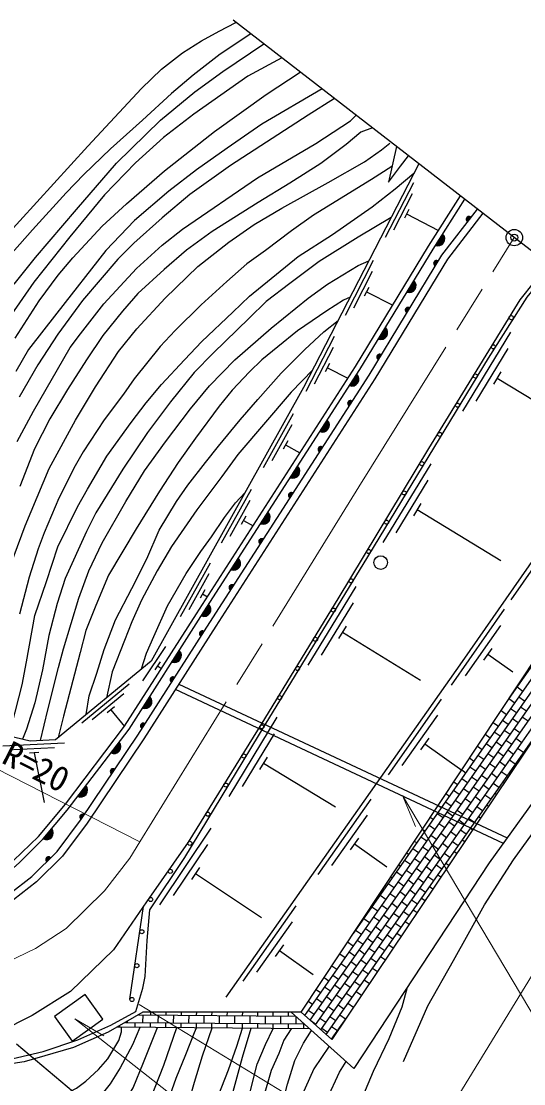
# Model space of a CAD drawing. Units: millimetres at full size, sheet at 1:1000; details may follow other scales. Extents: x 40000 to 680000, y 20000 to 380000.
# Drawn here: x 293999 to 330720, y 243213 to 320808 of the extents above; entities that cross this region are included whole.
import ezdxf
from ezdxf.enums import TextEntityAlignment as Align

# ---------------------------------------------------------------- set-up
doc = ezdxf.new("R2010")
doc.units = ezdxf.units.MM
doc.header["$LTSCALE"] = 1000
doc.header["$PDMODE"] = 32
doc.header["$PDSIZE"] = 500
doc.linetypes.add('CHAIN', pattern=[18.5, 12, -1.5, 3.5, -1.5])
for name, color, linetype, lineweight in [('M-BGD', 7, 'Continuous', 25), ('M-BGD-EXST', 7, 'Continuous', 25), ('M-BMK', 2, 'CHAIN', 13), ('M-BMK-HTXT', 7, 'Continuous', 13), ('M-BMK-OTRS', 5, 'Continuous', 25), ('M-BMK-SRVR', 3, 'Continuous', 25), ('M-STR-HTXT', 7, 'Continuous', 13)]:
    doc.layers.add(name, color=color, linetype=linetype, lineweight=lineweight)
doc.layers.add('M-OTRS', color=6, linetype='Continuous')
doc.styles.add('ＭＳ ゴシック', font='')
doc.styles.get('ＭＳ ゴシック').set_extended_font_data('MS Gothic')

msp = doc.modelspace()

# ---------------------------------------------------------------- hatches: boundary and pattern name
at = {"layer": 'M-BGD'}
for points in [[(326618, 306167), (326864, 306485, 0.4608), (326555, 306469, 0.4608)], [(324791, 305269), (324256, 304435, 0.82183)], [(324466, 303287), (324257, 302943, -0.4608), (324161, 303237, -0.4608)], [(322174, 301020), (322688, 301867, -0.82183)], [(322390, 299868), (322182, 299524, -0.4608), (322085, 299818, -0.4608)], [(320612, 298447), (320098, 297600, 0.82183)], [(320314, 296448), (320106, 296105, -0.4608), (320009, 296399, -0.4608)], [(317991, 294201), (318527, 295034, -0.82183)], [(318188, 293061), (317971, 292723, -0.4608), (317882, 293019, -0.4608)], [(315826, 290837), (316363, 291670, -0.82183)], [(316023, 289697), (315806, 289359, -0.4608), (315717, 289655, -0.4608)], [(313662, 287474), (314198, 288307, -0.82183)], [(313641, 285996), (313859, 286333, 0.4608), (313552, 286292, 0.4608)], [(311497, 284110), (312033, 284943, -0.82183)], [(311477, 282632), (311694, 282970, 0.4608), (311388, 282928, 0.4608)], [(309332, 280746), (309869, 281579, -0.82183)], [(309312, 279268), (309529, 279606, 0.4608), (309223, 279564, 0.4608)], [(307168, 277383), (307704, 278216, -0.82183)], [(307366, 276241), (307150, 275903, -0.4608), (307060, 276199, -0.4608)], [(305012, 274013), (305546, 274848, -0.82183)], [(305211, 272872), (304994, 272533, -0.4608), (304905, 272829, -0.4608)], [(303390, 271478), (302857, 270644, 0.82183)], [(303055, 269502), (302839, 269164, -0.4608), (302749, 269460, -0.4608)], [(300551, 267379), (301153, 268166, -0.82183)], [(300619, 265837), (300843, 266170, 0.4608), (300536, 266134, 0.4608)], [(298722, 264990), (298120, 264203, 0.82183)], [(298386, 262518), (298628, 262839, 0.4608), (298319, 262819, 0.4608)], [(296231, 261861), (295595, 261102, 0.82183)], [(295866, 259422), (296152, 259705, 0.4608), (295844, 259731, 0.4608)]]:
    msp.add_hatch(color=256, dxfattribs=at).paths.add_polyline_path(points)

# ---------------------------------------------------------------- linework, layer by layer
for p, q in [((322653, 309017), (320593, 305016)), ((322576, 308212), (321203, 305545)), ((322316, 307053), (321996, 306430)), ((322156, 306741), (324498, 305536)), ((319724, 303329), (317663, 299328)), ((319647, 302524), (318273, 299857)), ((319387, 301365), (319067, 300742)), ((319227, 301053), (321143, 300067)), ((329761, 298098), (326252, 292331)), ((316866, 297780), (314806, 293779)), ((316790, 296976), (315416, 294309)), ((329561, 296903), (327221, 293058)), ((316530, 295816), (316209, 295194)), ((316369, 295505), (317872, 294731)), ((329048, 295195), (328503, 294298)), ((328775, 294747), (333707, 291746)), ((313879, 292128), (311687, 288198)), ((313775, 291327), (312314, 288707)), ((313477, 290177), (313136, 289565)), ((313307, 289871), (314365, 289281)), ((323919, 288497), (320410, 282731)), ((323718, 287302), (321379, 283458)), ((310801, 286610), (308608, 282680)), ((310697, 285809), (309236, 283189)), ((323206, 285594), (322660, 284697)), ((322933, 285146), (329046, 281426)), ((310399, 284659), (310058, 284047)), ((310229, 284353), (310939, 283957)), ((333639, 284094), (329774, 278560)), ((323461, 261593), (338683, 283333)), ((329662, 271356), (338095, 283400)), ((323752, 261103), (338916, 282758)), ((324044, 260613), (339503, 282691)), ((324335, 260122), (339736, 282116)), ((324627, 259632), (340324, 282049)), ((307807, 281242), (305614, 277313)), ((307703, 280441), (306242, 277821)), ((318459, 279533), (314935, 273776)), ((307405, 279291), (307064, 278680)), ((307234, 278985), (307606, 278778)), ((318256, 278339), (315906, 274501)), ((329284, 277861), (325420, 272327)), ((317739, 276633), (317191, 275737)), ((329009, 276681), (326433, 272992)), ((317465, 276185), (323181, 272686)), ((304543, 275136), (302869, 272647)), ((328390, 275009), (327789, 274148)), ((304150, 274014), (303760, 273433)), ((328090, 274579), (329934, 273291)), ((303955, 273724), (304244, 273530)), ((301896, 272405), (298419, 269548)), ((305513, 272396), (329516, 261161)), ((330529, 272594), (330498, 272616)), ((301507, 271697), (299189, 269793)), ((329232, 260767), (305260, 272001)), ((329933, 271742), (329923, 271749)), ((330657, 271870), (330231, 272168)), ((324690, 271303), (320805, 265783)), ((330060, 271018), (329635, 271316)), ((330785, 271146), (330359, 271444)), ((300809, 270735), (300268, 270291)), ((300539, 270513), (301535, 269300)), ((324411, 270124), (321821, 266444)), ((324918, 259142), (332957, 270622)), ((329464, 270166), (329060, 270449)), ((330188, 270294), (329762, 270592)), ((330912, 270422), (330486, 270720)), ((312669, 269973), (309174, 264198)), ((328867, 269314), (328485, 269582)), ((329592, 269442), (329166, 269740)), ((330316, 269570), (329890, 269868)), ((331040, 269697), (330614, 269996)), ((312472, 268778), (310142, 264928)), ((328271, 268462), (327910, 268715)), ((328995, 268590), (328569, 268888)), ((329719, 268718), (329293, 269016)), ((330444, 268846), (330018, 269144)), ((297157, 268091), (292664, 267855)), ((296424, 267752), (293428, 267595)), ((323786, 268455), (323181, 267596)), ((323484, 268025), (326190, 266121)), ((327674, 267611), (327335, 267848)), ((328399, 267738), (327973, 268037)), ((329123, 267866), (328697, 268164)), ((329847, 267994), (329421, 268292)), ((330571, 268121), (330145, 268420)), ((295291, 267392), (294592, 267355)), ((294942, 267374), (295679, 263752)), ((311964, 267069), (311420, 266171)), ((327078, 266759), (326760, 266981)), ((327802, 266886), (327376, 267185)), ((328526, 267014), (328100, 267312)), ((329250, 267142), (328825, 267440)), ((329975, 267269), (329549, 267568)), ((330699, 267397), (330273, 267695)), ((330470, 266922), (330401, 266971)), ((311692, 266620), (316968, 263427)), ((327206, 266034), (326780, 266333)), ((327930, 266162), (327504, 266460)), ((328654, 266290), (328228, 266588)), ((329378, 266418), (328952, 266716)), ((330102, 266545), (329676, 266843)), ((326609, 265182), (326183, 265481)), ((326481, 265907), (326185, 266114)), ((327333, 265310), (326907, 265608)), ((328057, 265438), (327631, 265736)), ((328782, 265566), (328356, 265864)), ((329506, 265693), (329080, 265992)), ((329890, 266059), (329804, 266119)), ((326012, 264331), (325587, 264629)), ((325885, 265055), (325610, 265247)), ((326737, 264458), (326311, 264757)), ((327461, 264586), (327035, 264884)), ((328185, 264714), (327759, 265012)), ((328909, 264841), (328483, 265140)), ((329310, 265196), (329208, 265267)), ((319552, 264004), (315667, 258484)), ((325288, 264203), (325035, 264380)), ((326140, 263606), (325714, 263905)), ((326864, 263734), (326438, 264032)), ((327589, 263862), (327163, 264160)), ((328313, 263989), (327887, 264288)), ((328730, 264332), (328611, 264415)), ((324692, 263351), (324460, 263513)), ((325416, 263479), (324990, 263777)), ((325544, 262754), (325118, 263053)), ((326268, 262882), (325842, 263180)), ((326992, 263010), (326566, 263308)), ((327716, 263138), (327290, 263436)), ((328150, 263469), (328015, 263563)), ((319273, 262825), (316682, 259145)), ((324095, 262499), (323885, 262646)), ((324819, 262627), (324393, 262925)), ((325671, 262030), (325245, 262328)), ((326396, 262158), (325970, 262456)), ((327120, 262286), (326694, 262584)), ((327569, 262606), (327418, 262712)), ((307857, 261879), (304102, 256270)), ((318272, 254182), (323461, 261593)), ((323379, 261731), (323310, 261779)), ((323499, 261647), (323379, 261731)), ((324223, 261775), (323797, 262073)), ((324947, 261903), (324521, 262201)), ((325799, 261306), (325373, 261604)), ((326523, 261434), (326097, 261732)), ((326989, 261742), (326822, 261860)), ((314717, 248199), (323752, 261103)), ((318648, 261155), (318043, 260296)), ((318346, 260726), (320711, 259061)), ((322902, 260795), (322735, 260912)), ((323626, 260923), (323200, 261221)), ((324351, 261051), (323925, 261349)), ((325075, 261178), (324649, 261477)), ((325203, 260454), (324777, 260752)), ((325927, 260582), (325501, 260880)), ((326409, 260879), (326225, 261008)), ((307605, 260694), (305102, 256955)), ((315109, 247852), (324044, 260613)), ((315501, 247506), (324335, 260122)), ((322306, 259943), (322160, 260045)), ((323030, 260071), (322604, 260369)), ((323754, 260199), (323328, 260497)), ((324478, 260326), (324052, 260625)), ((325330, 259730), (324904, 260028)), ((325829, 260016), (325628, 260156)), ((315894, 247160), (324627, 259632)), ((321709, 259091), (321585, 259178)), ((322433, 259219), (322007, 259517)), ((323158, 259347), (322732, 259645)), ((323882, 259474), (323456, 259773)), ((324606, 259602), (324180, 259900)), ((324734, 258878), (324308, 259176)), ((325248, 259152), (325032, 259304)), ((307019, 259010), (306435, 258138)), ((306727, 258574), (311547, 255348)), ((316286, 246813), (324918, 259142)), ((321837, 258367), (321411, 258665)), ((322561, 258495), (322135, 258793)), ((323285, 258623), (322859, 258921)), ((324009, 258750), (323584, 259048)), ((324668, 258289), (324435, 258452)), ((321240, 257515), (320814, 257813)), ((321113, 258239), (321010, 258311)), ((321965, 257643), (321539, 257941)), ((322689, 257771), (322263, 258069)), ((323413, 257898), (322987, 258197)), ((324137, 258026), (323711, 258324)), ((320644, 256663), (320218, 256962)), ((320516, 257388), (320435, 257444)), ((321368, 256791), (320942, 257089)), ((322092, 256919), (321666, 257217)), ((322816, 257046), (322390, 257345)), ((323541, 257174), (323115, 257472)), ((324088, 257426), (323839, 257600)), ((301936, 249386), (302930, 256168)), ((314071, 256217), (310186, 250697)), ((320047, 255811), (319621, 256110)), ((319920, 256536), (319860, 256577)), ((320771, 255939), (320346, 256237)), ((321496, 256067), (321070, 256365)), ((322220, 256194), (321794, 256493)), ((322944, 256322), (322518, 256620)), ((323508, 256562), (323242, 256748)), ((319323, 255684), (319285, 255710)), ((320175, 255087), (319749, 255385)), ((320899, 255215), (320473, 255513)), ((321623, 255343), (321197, 255641)), ((322348, 255470), (321922, 255769)), ((322927, 255699), (322646, 255896)), ((313792, 255038), (311202, 251358)), ((318727, 254832), (318710, 254843)), ((319451, 254959), (319025, 255258)), ((319578, 254235), (319153, 254534)), ((320303, 254363), (319877, 254661)), ((321027, 254491), (320601, 254789)), ((321751, 254618), (321325, 254917)), ((322347, 254836), (322049, 255044)), ((318854, 254108), (318428, 254406)), ((319706, 253511), (319280, 253809)), ((320430, 253639), (320004, 253937)), ((321155, 253766), (320729, 254065)), ((321767, 253972), (321453, 254192)), ((313167, 253368), (312563, 252510)), ((318258, 253256), (317848, 253543)), ((318982, 253383), (318556, 253682)), ((319834, 252787), (319408, 253085)), ((320558, 252915), (320132, 253213)), ((321187, 253109), (320856, 253340)), ((312865, 252939), (315343, 251195)), ((317661, 252404), (317273, 252676)), ((318385, 252531), (317959, 252830)), ((319110, 252659), (318684, 252957)), ((319237, 251935), (318811, 252233)), ((319962, 252063), (319536, 252361)), ((320606, 252246), (320260, 252489)), ((317065, 251552), (316698, 251809)), ((317789, 251679), (317363, 251978)), ((318513, 251807), (318087, 252105)), ((319365, 251211), (318939, 251509)), ((320026, 251383), (319663, 251637)), ((316468, 250700), (316123, 250942)), ((317192, 250828), (316766, 251126)), ((317917, 250955), (317491, 251254)), ((318641, 251083), (318215, 251381)), ((318769, 250359), (318343, 250657)), ((319446, 250519), (319067, 250785)), ((315872, 249848), (315548, 250075)), ((316596, 249976), (316170, 250274)), ((317320, 250103), (316894, 250402)), ((318044, 250231), (317618, 250529)), ((318866, 249656), (318470, 249933)), ((315275, 248996), (314973, 249208)), ((315999, 249124), (315573, 249422)), ((316724, 249251), (316298, 249550)), ((317448, 249379), (317022, 249677)), ((318172, 249507), (317746, 249805)), ((318286, 248793), (317874, 249081)), ((314456, 248429), (302883, 248429)), ((303458, 248241), (303459, 248429)), ((304578, 248232), (304580, 248429)), ((305698, 248222), (305700, 248429)), ((306818, 248212), (306820, 248429)), ((307938, 248202), (307940, 248429)), ((309058, 248192), (309060, 248429)), ((310178, 248183), (310180, 248429)), ((311298, 248173), (311300, 248429)), ((312417, 248163), (312420, 248429)), ((313537, 248153), (313540, 248429)), ((315403, 248272), (314977, 248570)), ((316127, 248400), (315701, 248698)), ((316851, 248527), (316425, 248825)), ((317575, 248655), (317150, 248953)), ((301607, 247697), (314671, 247583)), ((301773, 247696), (301774, 247793)), ((302330, 247333), (302333, 247691)), ((302569, 248249), (314037, 248149)), ((302893, 247686), (302898, 248246)), ((303450, 247323), (303453, 247681)), ((304013, 247676), (304018, 248236)), ((304570, 247313), (304573, 247672)), ((305133, 247667), (305138, 248227)), ((305690, 247303), (305693, 247662)), ((306253, 247657), (306258, 248217)), ((306810, 247293), (306813, 247652)), ((307373, 247647), (307378, 248207)), ((307930, 247283), (307933, 247642)), ((308493, 247637), (308498, 248197)), ((309050, 247273), (309053, 247632)), ((309613, 247628), (309618, 248188)), ((310170, 247263), (310173, 247623)), ((310733, 247618), (310738, 248178)), ((311290, 247253), (311293, 247613)), ((311853, 247608), (311858, 248168)), ((312409, 247243), (312413, 247603)), ((312973, 247598), (312977, 248158)), ((313529, 247233), (313533, 247593)), ((314093, 247588), (314097, 248096)), ((314649, 247223), (314653, 247584)), ((315531, 247548), (315161, 247806)), ((316255, 247675), (315829, 247974)), ((316979, 247803), (316553, 248101)), ((316678, 246467), (317781, 248042)), ((317703, 247931), (317277, 248229)), ((315079, 247219), (300991, 247345)), ((301210, 247343), (301211, 247471)), ((316382, 246951), (315956, 247249)), ((317107, 247079), (316681, 247377)), ((317415, 247498), (317405, 247505)), ((316835, 246634), (316808, 246653))]:
    msp.add_line(p, q, dxfattribs=at)
for points in [[(292653, 304860), (298869, 311675), (302797, 315904), (304244, 317315), (305787, 318510), (307179, 319367), (308471, 320085), (309690, 320727)], [(310778, 319887), (308528, 318412), (306567, 316861), (304980, 315532), (302868, 313586), (300522, 311498), (298576, 309611), (297290, 308267), (294826, 305578), (292786, 303270)], [(293484, 301607), (295037, 303558), (298027, 307053), (300959, 310444), (304179, 313574), (306688, 315663), (308736, 317132), (311719, 319160)], [(313052, 318130), (310563, 316793), (306614, 314018), (304390, 312314), (302340, 310478), (300084, 308139), (297539, 305063), (294912, 301754), (293253, 299364)], [(293560, 297665), (295304, 300395), (296693, 302252), (297772, 303522), (299923, 305835), (301697, 307479), (304461, 309883), (308123, 312767), (311904, 315456), (314386, 317099)], [(315983, 315864), (311571, 313283), (309055, 311527), (306817, 309951), (304782, 308398), (302287, 306247), (300177, 304073), (296590, 299500), (294523, 296832), (293613, 295218)], [(316901, 315155), (314964, 313942), (309294, 310261), (306330, 308167), (304304, 306450), (302217, 304613), (301049, 303437), (298471, 300425), (296673, 297956), (295219, 295711), (293850, 293353)], [(293703, 290105), (294900, 292338), (297584, 296992), (298327, 297970), (300039, 300171), (302417, 302752), (304302, 304455), (305790, 305619), (311274, 309367), (315520, 311879), (318068, 313525), (318470, 313942)], [(319660, 313023), (318815, 312710), (317743, 311818), (315882, 310421), (313622, 308974), (311306, 307560), (307958, 305461), (306073, 304098), (304439, 302667), (302521, 300924), (301406, 299646), (299964, 297862), (298760, 296089), (297380, 293921), (296086, 291775), (294976, 289570), (293887, 286824)], [(292925, 280292), (294282, 283952), (296043, 288137), (297963, 291663), (299420, 294104), (301112, 296690), (302434, 298350), (304520, 300586), (306893, 302894), (309169, 304673), (311015, 305968), (313037, 307169), (316428, 309040), (319085, 310551), (320320, 311411), (320945, 311898)], [(321410, 311670), (320835, 309048), (321714, 310215), (322305, 310979)], [(323053, 310400), (314637, 294058), (303489, 274072), (296504, 268334), (294653, 268237), (292915, 268641)], [(292915, 268641), (293319, 269406), (294076, 272344), (294391, 274027), (294993, 277400), (295835, 279890), (296665, 282433), (298098, 285339), (298850, 286635), (300244, 289038), (302020, 291505), (303138, 292932), (304241, 294273), (305923, 296091), (307206, 297413), (309467, 299558), (310673, 300739), (314233, 303618), (316732, 305228), (319638, 307249), (321330, 308576), (322698, 309711)], [(321089, 310208), (319589, 309259), (315352, 306646), (313743, 305506), (311849, 304058), (310482, 303097), (309033, 301798), (307155, 300104), (305254, 298226), (304157, 297066), (302247, 294702), (301460, 293583), (300067, 291704), (298532, 289366), (297936, 288349), (296749, 285975), (295684, 283454), (295238, 282279), (294586, 280201), (293878, 277496)], [(277873, 257382), (280077, 256388), (281936, 255926), (284157, 255774), (285807, 255763), (287214, 255928), (289177, 256360), (290198, 256750), (292589, 258216), (293852, 259340), (295597, 261104), (297355, 263204), (301874, 269107), (307132, 277327), (318752, 295383), (324089, 304174), (326414, 307803)], [(278031, 257734), (280220, 256747), (282032, 256330), (284191, 256077), (285819, 256142), (287158, 256348), (289070, 256839), (290081, 257184), (292289, 258548), (293437, 259525), (295249, 261271), (297245, 263641), (301550, 269319), (306807, 277536), (318424, 295588), (323770, 304393), (326098, 308047)], [(327737, 306780), (325157, 303441), (319848, 294697), (308220, 276629), (302955, 268398), (298826, 262253), (297010, 259834), (295116, 257965), (293425, 256645), (290812, 255344), (289685, 254815), (287414, 254358), (285854, 254231), (284110, 254192), (281586, 254494), (279598, 255185), (272448, 258409), (238052, 273909), (223517, 280656)], [(277551, 256668), (279787, 255660), (281702, 254994), (284134, 254703), (285828, 254741), (287342, 254864), (289524, 255304), (290590, 255804), (293152, 257079), (294779, 258349), (296624, 260171), (298410, 262548), (302528, 268678), (307791, 276905), (319415, 294968), (324735, 303730), (327334, 307092)], [(321030, 306471), (318628, 305027), (315778, 303256), (313633, 301661), (311897, 300331), (310643, 299133), (308029, 296572), (306626, 295147), (304899, 293005), (303227, 290767), (301423, 288102), (299446, 284918), (298779, 283545), (297216, 280113), (296633, 278287), (296027, 275950), (295554, 273447), (294997, 271042), (294382, 269107), (294086, 268369)], [(332522, 303083), (330431, 300468), (323758, 289595), (317130, 278627), (311571, 269546), (306190, 260852), (303152, 256488), (300734, 252993), (297599, 249951), (294809, 248194), (292422, 247002), (289996, 246252), (286620, 245505)], [(289774, 244624), (292999, 244965), (295607, 245577), (298123, 246416), (300540, 247495), (302362, 248488), (302895, 250190), (303063, 251053), (303211, 253665), (303385, 255903), (305945, 259728), (311891, 269552), (318974, 281125), (328150, 296203), (330970, 300664), (332793, 302873)], [(295402, 268277), (295953, 270530), (296715, 273602), (297096, 274983), (298210, 278678), (298942, 280667), (299913, 282716), (301654, 285737), (303010, 287978), (304543, 290094), (306373, 292495), (307762, 294193), (309618, 296070), (312253, 298392), (314959, 300577), (316384, 301602), (318617, 302959), (319405, 303316)], [(314456, 248429), (337602, 283327), (332093, 299406), (333846, 302059)], [(318038, 300661), (317554, 300433), (316330, 299655), (314197, 298196), (312739, 297040), (311585, 296073), (310687, 295214), (309422, 293871), (308454, 292687), (306733, 290369), (305455, 288595), (304098, 286501), (302385, 283750), (300384, 280356), (299460, 278129), (298728, 276315), (298316, 274713), (297095, 270068), (296702, 268497)], [(332575, 300135), (340525, 281883), (316706, 246443), (314456, 248429)], [(298736, 270168), (298971, 271548), (299511, 273199), (300053, 274916), (300894, 277099), (302087, 279391), (303170, 281536), (304090, 283645), (305333, 285733), (306183, 286926), (307472, 288583), (308422, 289784), (309994, 291705), (311282, 293174), (313001, 295109), (314730, 296826), (316102, 298121), (317163, 298963)], [(315305, 295354), (313720, 293711), (309823, 289161), (308669, 287552), (306838, 285133), (304977, 282452), (303943, 280681), (302796, 278523), (302089, 276943), (301550, 275578), (300639, 273293), (300230, 271396)], [(308985, 249532), (326249, 274058), (335995, 288017)], [(302796, 273503), (303141, 274647), (303677, 275883), (304698, 278108), (306049, 280477), (307115, 282073), (307909, 283153), (308840, 284555), (309656, 285634), (310361, 286391)], [(340525, 281883), (340874, 281146), (333393, 270228), (335163, 269015), (328203, 259336), (318310, 244337), (313723, 248429)], [(321931, 244833), (323710, 248893), (325574, 252217), (327862, 256284), (329976, 259563), (332623, 263230), (333870, 264813)], [(318238, 240299), (318643, 241535), (319749, 244125), (320894, 246510), (321824, 248831), (322219, 250265)], [(302883, 248429), (300348, 246976), (297821, 245871), (294219, 244812), (289852, 244168)], [(307930, 247283), (307230, 245218), (306639, 243293), (305669, 239913), (304973, 238051), (304586, 237266), (303945, 236431), (302413, 234839), (301583, 234216), (300222, 233534), (299018, 233286), (298128, 233327), (296930, 233523), (295172, 234282), (289327, 237583), (286879, 239042), (285657, 239712), (284476, 240245), (280670, 242074), (278586, 243157), (277405, 243921), (275960, 245239), (275521, 245702)], [(281832, 243707), (283653, 242605), (289820, 238801), (293307, 236671), (295314, 235773), (296403, 235414), (297511, 235289), (298188, 235366), (299406, 235642), (300382, 236144), (301154, 236682), (302072, 237541), (302635, 238211), (303444, 239314), (304145, 240626), (304708, 241903), (305331, 243610), (306028, 245355), (306668, 246948), (306810, 247293)], [(305353, 247306), (304396, 244536), (303435, 242132), (302692, 240627), (302155, 239752), (301346, 238860), (300265, 237947), (299113, 237380), (298031, 237144), (296782, 237120), (295744, 237313), (294616, 237663), (291916, 239082), (288885, 240876), (285441, 242952), (283804, 243935)], [(285815, 244167), (288353, 242793), (291075, 241152), (293750, 239505), (295083, 238944), (296244, 238823), (297052, 238805), (297770, 238889), (298500, 239112), (299455, 239620), (300053, 240030), (300747, 240795), (301569, 241884), (302184, 242921), (302945, 244758), (303950, 247318)], [(302655, 247330), (302130, 246056), (301236, 244371), (300487, 243199), (299625, 242114), (298604, 241146), (297777, 240652), (296757, 240357), (296106, 240291), (295135, 240471), (294151, 240857), (293355, 241213), (291354, 242246), (288880, 243820), (287928, 244411)], [(289852, 244168), (290822, 243441), (292271, 242638), (293122, 242319), (294282, 242029), (295319, 241980), (296031, 242089), (297051, 242378), (298025, 242898), (298719, 243393), (299649, 244256), (300325, 245022), (301122, 246375), (301333, 247013), (301336, 247341)], [(305464, 230950), (306812, 232350), (307606, 233711), (308497, 235622), (309357, 237833), (310030, 239971), (310596, 242139), (311227, 244640), (311847, 246073), (312409, 247243)], [(307945, 241177), (309138, 244229), (309754, 245951), (310170, 247263)], [(313721, 247231), (313193, 246387), (312823, 245419), (312271, 244172), (311662, 242062), (311140, 239973), (310302, 236745), (309476, 234493), (308258, 232105)], [(310782, 247257), (310139, 245126), (309286, 241995)], [(310301, 232944), (310651, 233548), (311378, 235621), (312067, 237856), (312949, 241165), (313447, 243193), (313992, 244906), (314624, 246168), (315198, 247113)], [(316503, 245950), (315381, 244300), (314426, 242187), (313877, 240691), (313540, 239463), (312867, 236496)], [(314875, 237586), (315434, 239736), (316358, 242109), (317260, 244050), (317745, 244841)]]:
    msp.add_lwpolyline(points, dxfattribs=at)
msp.add_lwpolyline([(297720, 246315), (299964, 247926), (298669, 249728), (296426, 248117)], close=True, dxfattribs=at)
for centre, radius in [((329804, 299159), 150), ((328497, 297028), 150), ((327189, 294898), 150), ((325881, 292767), 150), ((324574, 290636), 150), ((323273, 288501), 150), ((321980, 286362), 150), ((320687, 284222), 150), ((319394, 282082), 150), ((320264, 281275), 500), ((318101, 279943), 150), ((316804, 277806), 150), ((315498, 275674), 150), ((314193, 273541), 150), ((312887, 271409), 150), ((311581, 269278), 150), ((310266, 267152), 150), ((308950, 265026), 150), ((307634, 262900), 150), ((306316, 260769), 150), ((304891, 258722), 150), ((303462, 256671), 150), ((302810, 254312), 150), ((302447, 251838), 150), ((302085, 249364), 150)]:
    msp.add_circle(centre, radius, dxfattribs=at)
for centre, radius, start, end in [((326716, 306345), 203, 43.34034, 241.26372), ((324441, 304905), 505, 248.52597, 46.18416), ((324335, 303131), 203, 49.77531, 247.6987), ((322348, 301494), 505, 249.90791, 47.5661), ((322259, 299712), 203, 49.77531, 247.6987), ((320272, 298075), 505, 249.90791, 47.5661), ((320183, 296293), 203, 49.77531, 247.6987), ((318177, 294670), 505, 248.40753, 46.06572), ((318053, 292909), 203, 48.27493, 246.19832), ((316012, 291307), 505, 248.40753, 46.06572), ((315888, 289545), 203, 48.27493, 246.19832), ((313848, 287943), 505, 248.40753, 46.06572), ((313723, 286182), 203, 48.27493, 246.19832), ((311683, 284579), 505, 248.40753, 46.06572), ((311559, 282818), 203, 48.27493, 246.19832), ((309518, 281216), 505, 248.40753, 46.06572), ((309394, 279454), 203, 48.27493, 246.19832), ((307354, 277852), 505, 248.40753, 46.06572), ((307231, 276089), 203, 48.43131, 246.3547), ((305197, 274483), 505, 248.56391, 46.2221), ((305076, 272720), 203, 48.43131, 246.3547), ((303041, 271114), 505, 248.56391, 46.2221), ((302920, 269350), 203, 48.43131, 246.3547), ((300774, 267832), 505, 243.74048, 41.39867), ((300705, 266021), 203, 47.14059, 245.06398), ((298343, 264656), 505, 243.74048, 41.39867), ((298482, 262697), 203, 44.13794, 242.06133), ((295838, 261544), 505, 241.21692, 38.87512), ((295987, 259586), 203, 35.66202, 233.5854)]:
    msp.add_arc(centre, radius, start, end, dxfattribs=at)
at = {"layer": 'M-BGD-EXST'}
msp.add_line((293661, 246123), (310477, 231988), dxfattribs=at)
at = {"layer": 'M-BMK'}
msp.add_lwpolyline([(222824, 276692), (263802, 257914), (277905, 251395), (280770, 250796), (284470, 250445), (288441, 250686), (291323, 251308), (295039, 253087), (297285, 254542), (300082, 257309), (301934, 259698), (302656, 260890), (318678, 286813), (330029, 305009)], dxfattribs=at)
at = {"layer": 'M-BMK-HTXT'}
for q in [(316520, 233371), (300046, 246722)]:
    msp.add_line((297922, 247953), q, dxfattribs=at)
at = {"layer": 'M-BMK-OTRS'}
msp.add_line((348573, 290678), (309483, 320888), dxfattribs=at)
at = {"layer": 'M-BMK-SRVR'}
msp.add_circle((330029, 305009), 600, dxfattribs=at)
at = {"layer": 'M-OTRS'}
msp.add_point((330029, 305009), dxfattribs=at)
at = {"layer": 'M-STR-HTXT'}
for p, q in [((321867, 264274), (322816, 262009)), ((302625, 248995), (324748, 235572))]:
    msp.add_line(p, q, dxfattribs=at)
for points in [[(322590, 236882), (342904, 270028), (353337, 287058)], [(280770, 250796), (288556, 268058), (302656, 260890)], [(321867, 264274), (340312, 233248), (374830, 233584)]]:
    msp.add_lwpolyline(points, dxfattribs=at)

# ---------------------------------------------------------------- texts
at = {"layer": 'M-STR-HTXT', "style": 'ＭＳ ゴシック'}
msp.add_text('R=20', height=1833, rotation=333.055, dxfattribs=at).set_placement((292214, 266198), align=Align.BOTTOM_LEFT)

doc.saveas('drawing.dxf')
